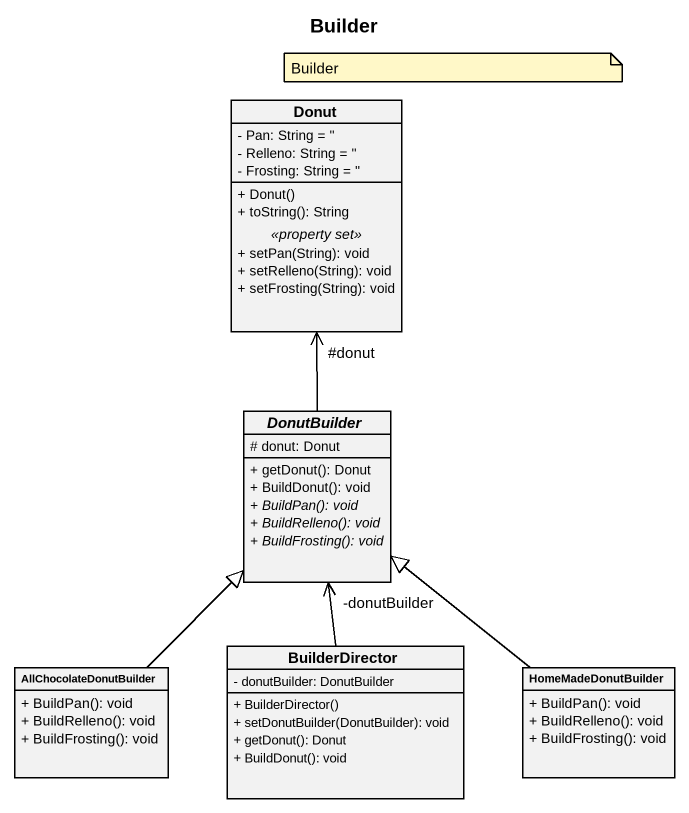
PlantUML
@startuml
title Builder
hide circle
hide empty members
skinparam classAttributeIconSize 0
class Donut {
  - Pan: String = ''
  - Relleno: String = ''
  - Frosting: String = ''
  --
  + Donut()
  + toString(): String
  .. <<property set>> ..
  + setPan(String): void
  + setRelleno(String): void
  + setFrosting(String): void
}
abstract class DonutBuilder {
  # donut: Donut
  + getDonut(): Donut
  + BuildDonut(): void
  {abstract} + BuildPan(): void
  {abstract} + BuildRelleno(): void
  {abstract} + BuildFrosting(): void
}
class AllChocolateDonutBuilder {
  + BuildPan(): void
  + BuildRelleno(): void
  + BuildFrosting(): void
}
class BuilderDirector {
  - donutBuilder: DonutBuilder
  + BuilderDirector()
  + setDonutBuilder(DonutBuilder): void
  + getDonut(): Donut
  + BuildDonut(): void
}
class HomeMadeDonutBuilder {
  + BuildPan(): void
  + BuildRelleno(): void
  + BuildFrosting(): void
}
DonutBuilder -up-> "#donut" Donut
AllChocolateDonutBuilder -up-|> DonutBuilder
BuilderDirector -up-> "-donutBuilder" DonutBuilder
HomeMadeDonutBuilder -up-|> DonutBuilder
note as N1
  Builder
end note
@enduml
